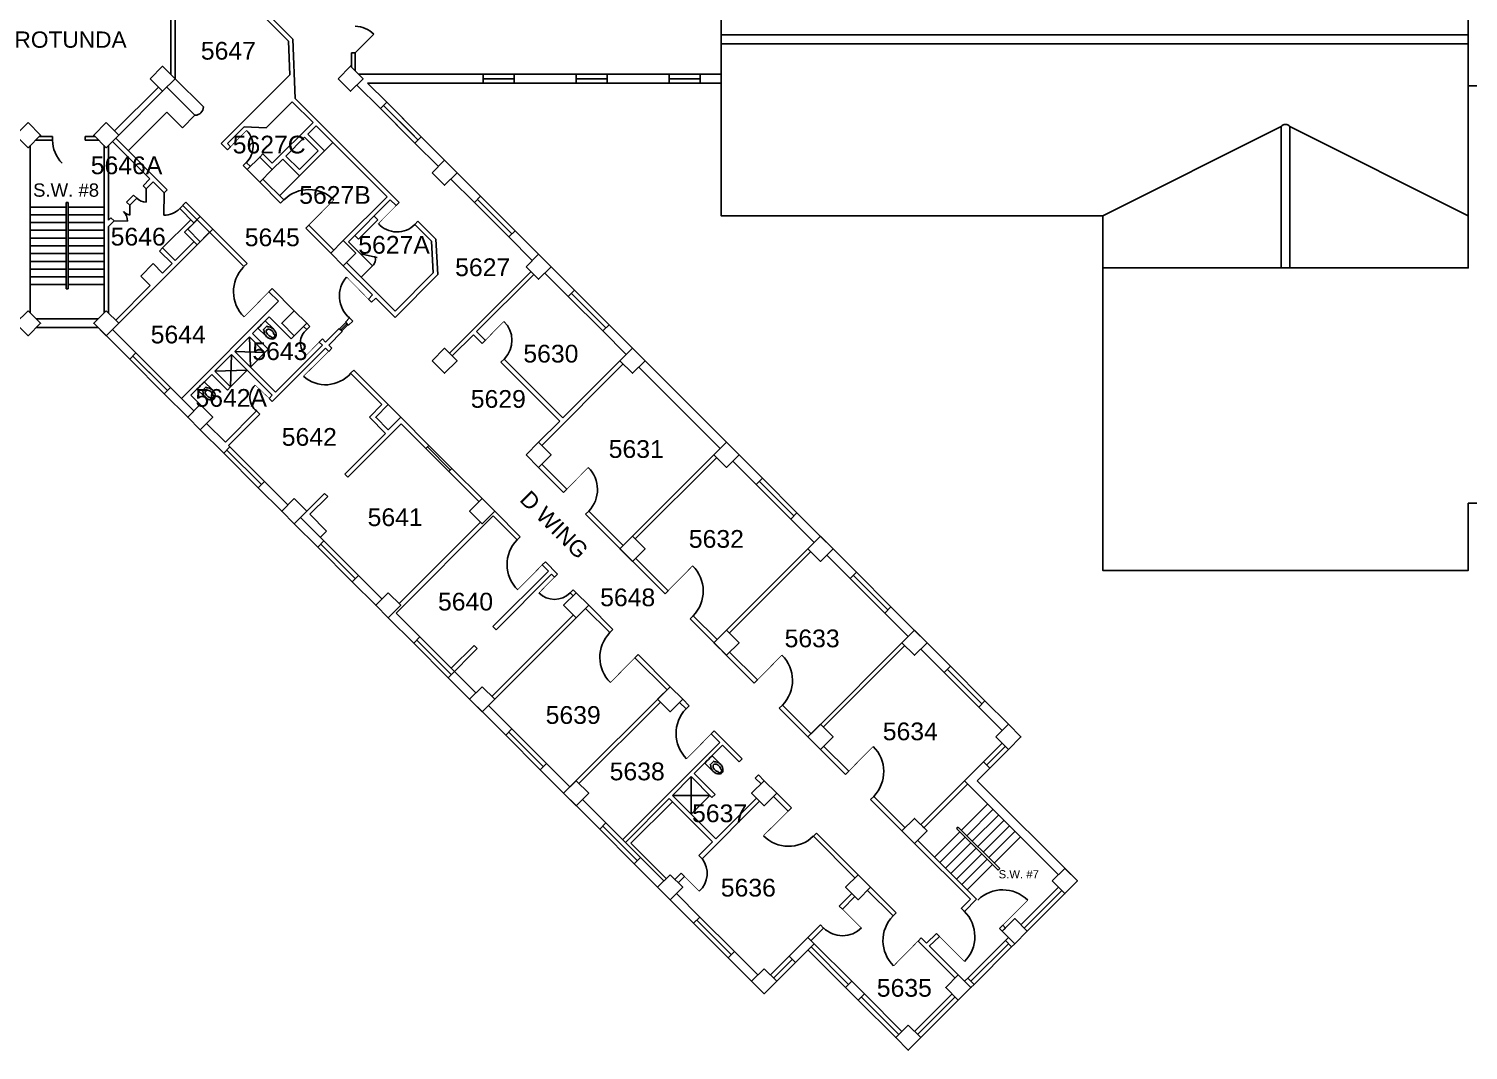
# Model space of a CAD drawing. Header units: inches. Extents: x -3174 to 3292, y 161 to 2924.
# Drawn here: x -1919 to 30, y 188 to 1571 of the extents above; entities that cross this region are included whole.
import ezdxf
from ezdxf.enums import TextEntityAlignment as Align

# ---------------------------------------------------------------- set-up
doc = ezdxf.new("R2010")
doc.units = ezdxf.units.IN
doc.header["$LTSCALE"] = 96
doc.header["$MEASUREMENT"] = 0
doc.layers.get('0').update_dxf_attribs({"linetype": 'CONTINUOUS'})
for name, color, linetype in [('A-ANNO-ROOM', 4, 'CONTINUOUS'), ('A-ANNO-TEXT', 4, 'CONTINUOUS'), ('A-COLS', 5, 'CONTINUOUS'), ('A-DOOR', 2, 'CONTINUOUS'), ('A-FLOR-CASE', 3, 'CONTINUOUS'), ('A-FLOR-PFIX', 2, 'CONTINUOUS'), ('A-FLOR-STRS', 2, 'CONTINUOUS'), ('A-GLAZ', 2, 'CONTINUOUS'), ('A-GLAZ-SILL', 1, 'CONTINUOUS'), ('A-ROOF-LEVL-FINE', 1, 'CONTINUOUS'), ('A-ROOF-LEVL-THICK', 5, 'CONTINUOUS'), ('A-WALL-FULL', 6, 'CONTINUOUS')]:
    doc.layers.add(name, color=color, linetype=linetype)
doc.styles.add('ARIAL', font='arial.ttf')

# ---------------------------------------------------------------- blocks, each defined once
blk = doc.blocks.new('DOOR-E')
at = {"const_width": 0.001}
blk.add_lwpolyline([(1, 0), (0.293, 0.707)], dxfattribs=at)
blk.add_arc((1, 0), 1, 135, 180)
blk = doc.blocks.new('P2477016')
for p, q in [((-3.603083, -23.831759), (-3.603083, -23.831759)), ((-2.504894, -21.068753), (-2.504894, -21.068753))]:
    blk.add_line(p, q)
for points in [[(-6.93083, -16.399601, -0.022673), (-7, -14.875), (-7, 0), (-3.020761, 0), (0, 0), (3.020761, 0), (7, 0), (7, -14.875)], [(-6.937926, -16.211212, -0.074934), (-6.387938, -12.562014, -0.085426), (-4.920528, -9.670474, -0.066386), (-3.550098, -8.264603), (-3.550098, -6.711212), (3.449902, -6.711212), (3.449902, -8.264603, -0.066386), (4.820333, -9.670474, -0.085426), (6.287743, -12.562014, -0.111314), (6.709134, -17.991061)], [(3.991504, -23.722377, -0.562484), (3.158962, -23.529526), (2.424162, -21.300368, -0.238976), (2.492058, -20.853364, 0.08035), (3.421006, -18.976205, 0.074934), (3.837731, -16.211212, 0.074934), (3.421006, -13.446218, 0.085426), (2.414145, -11.462194, 0.066386), (1.597345, -10.624271, 0.330534), (-1.69754, -10.624271, 0.066386), (-2.51434, -11.462194, 0.085426), (-3.521201, -13.446218, 0.074934), (-3.937926, -16.211212, 0.074934), (-3.521201, -18.976205, 0.08035), (-2.592253, -20.853364, -0.238976), (-2.524357, -21.300368), (-3.250575, -23.503493, -0.549653), (-4.069149, -23.710095)], [(0, -25.75, 0.143932), (2.498761, -25.015482, 0.107177), (4.949747, -22.564786, 0.077997), (6.431696, -19.212481, 0.065232), (7, -14.875)], [(-4.023967, -23.748064, 0.06085), (-2.498761, -25.015482, 0.143932), (0, -25.75)], [(-2.976493, -22.67201, 0.063273), (-1.687041, -23.754089, 0.143932), (0, -24.25)], [(0, -24.25, 0.143932), (1.687041, -23.754089, 0.059203), (2.902316, -22.750942)]]:
    blk.add_lwpolyline(points, format="xyb")
for centre, radius, start, end in [((5.443363, -16.211212), 12.38129, 180, 197.141641), ((2.746106, -17.043143), 9.558648, 197.141641, 216.672481), ((1.035634, -18.316811), 7.426057, 216.672481, 226.574161)]:
    blk.add_arc(centre, radius, start, end)

msp = doc.modelspace()

# ---------------------------------------------------------------- linework, layer by layer
at = {"layer": 'A-COLS'}
for points in [[(-1754.7, 1503.1), (-1737.7, 1486.1), (-1720.7, 1503.1), (-1737.7, 1520.1)], [(-1500.2, 1503.2), (-1483.3, 1486.3), (-1466.3, 1503.2), (-1483.3, 1520.2)], [(-1920, 1443.7), (-1903, 1426.7), (-1920, 1409.8), (-1937, 1426.7)], [(-1814.1, 1443.7), (-1797.1, 1426.7), (-1814.1, 1409.8), (-1831, 1426.7)], [(-1623.1, 1380.1), (-1606.2, 1363.1), (-1589.2, 1380.1), (-1606.2, 1397)], [(-1372.8, 1375.8), (-1355.9, 1358.9), (-1338.9, 1375.8), (-1355.9, 1392.8)], [(-1691, 1312.2), (-1674.1, 1295.2), (-1691, 1278.2), (-1708, 1295.2)], [(-1686.8, 1316.4), (-1669.8, 1299.5), (-1686.8, 1282.5), (-1703.8, 1299.5)], [(-1510, 1266.9), (-1493, 1250), (-1476.1, 1266.9), (-1493, 1283.9)], [(-1245.5, 1248.5), (-1228.6, 1231.6), (-1211.6, 1248.5), (-1228.6, 1265.5)], [(-1920, 1189.1), (-1903, 1172.2), (-1920, 1155.2), (-1937, 1172.2)], [(-1920, 1189.1), (-1903, 1172.2), (-1920, 1155.2), (-1937, 1172.2)], [(-1814.1, 1189.1), (-1797.1, 1172.2), (-1814.1, 1155.2), (-1831, 1172.2)], [(-1814.1, 1189.1), (-1797.1, 1172.2), (-1814.1, 1155.2), (-1831, 1172.2)], [(-1559.5, 1189.1), (-1542.5, 1172.2), (-1559.5, 1155.2), (-1576.5, 1172.2)], [(-1372.8, 1121.3), (-1355.9, 1104.3), (-1338.9, 1121.3), (-1355.9, 1138.2)], [(-1118.3, 1121.3), (-1101.3, 1104.3), (-1084.3, 1121.3), (-1101.3, 1138.2)], [(-1686.8, 1061.9), (-1669.8, 1044.9), (-1686.8, 1027.9), (-1703.8, 1044.9)], [(-1432.2, 1061.9), (-1415.3, 1044.9), (-1432.2, 1027.9), (-1449.2, 1044.9)], [(-1245.5, 994), (-1228.6, 977), (-1211.6, 994), (-1228.6, 1011)], [(-991, 994), (-974, 977), (-957, 994), (-974, 1011)], [(-1559.5, 934.6), (-1542.5, 917.6), (-1559.5, 900.6), (-1576.5, 917.6)], [(-1304.9, 934.6), (-1288, 917.6), (-1304.9, 900.6), (-1321.9, 917.6)], [(-1118.3, 866.7), (-1101.3, 849.7), (-1084.3, 866.7), (-1101.3, 883.7)], [(-863.7, 866.7), (-846.7, 849.7), (-829.8, 866.7), (-846.7, 883.7)], [(-1432.2, 807.3), (-1415.3, 790.3), (-1432.2, 773.4), (-1449.2, 790.3)], [(-1177.7, 807.3), (-1160.7, 790.3), (-1177.7, 773.4), (-1194.6, 790.3)], [(-991, 739.4), (-974, 722.5), (-957, 739.4), (-974, 756.4)], [(-736.4, 739.4), (-719.5, 722.5), (-702.5, 739.4), (-719.5, 756.4)], [(-1304.9, 680), (-1288, 663.1), (-1304.9, 646.1), (-1321.9, 663.1)], [(-1050.4, 680), (-1033.4, 663.1), (-1050.4, 646.1), (-1067.4, 663.1)], [(-863.7, 612.1), (-846.7, 595.2), (-829.8, 612.1), (-846.7, 629.1)], [(-609.1, 612.1), (-592.2, 595.2), (-575.2, 612.1), (-592.2, 629.1)], [(-1177.7, 552.8), (-1160.7, 535.8), (-1177.7, 518.8), (-1194.6, 535.8)], [(-923.1, 552.8), (-906.1, 535.8), (-923.1, 518.8), (-940.1, 535.8)], [(-736.4, 484.9), (-719.5, 467.9), (-702.5, 484.9), (-719.5, 501.8)], [(-532.8, 417), (-515.8, 400), (-498.8, 417), (-515.8, 434)], [(-1050.4, 425.5), (-1033.4, 408.5), (-1050.4, 391.5), (-1067.4, 408.5)], [(-795.8, 425.5), (-778.9, 408.5), (-795.8, 391.5), (-812.8, 408.5)], [(-600.7, 349.1), (-583.7, 332.1), (-566.7, 349.1), (-583.7, 366.1)], [(-923.1, 298.2), (-906.1, 281.2), (-923.1, 264.3), (-940.1, 281.2)], [(-660.1, 289.7), (-643.1, 272.7), (-660.1, 255.8), (-677, 272.7)], [(-727.9, 221.8), (-711, 204.9), (-727.9, 187.9), (-744.9, 204.9)]]:
    msp.add_lwpolyline(points, close=True, dxfattribs=at)
at = {"layer": 'A-DOOR'}
for p, q in [((-1451.6, 1563.5), (-1477, 1538.1)), ((-1760.1, 1354), (-1759.9, 1336)), ((-1735.8, 1348.5), (-1736.1, 1318.5)), ((-1782.3, 1331.8), (-1782.2, 1318.5)), ((-1803.5, 1310.6), (-1785.5, 1310.4)), ((-1469.7, 1266.2), (-1447.3, 1261))]:
    msp.add_line(p, q, dxfattribs=at)
for points, const_width in [([(-1645.7, 1411.2), (-1624.1, 1433.1)], 1), ([(-1539.7, 1305.1), (-1505.8, 1339.1)], 1), ([(-1421.6, 1331.3), (-1445.4, 1307.1)], 0.75), ([(-1459.1, 1204.7), (-1488.5, 1234.7)], 0.75), ([(-1593.7, 1214.8), (-1627.4, 1180.6)], 1), ([(-1300.7, 1149), (-1275.5, 1174.7)], 1), ([(-1512.8, 1134), (-1547, 1100.3)], 1), ([(-1525, 1147.3), (-1543.5, 1128.5)], 0.75), ([(-1593.4, 1070.4), (-1612.5, 1088.5)], 0.75), ([(-1190.8, 946.9), (-1161.4, 976.8)], 0.875), ([(-1223.2, 845.4), (-1256.9, 811.2)], 1), ([(-1053.6, 809.5), (-1019.9, 843.7)], 1), ([(-1206.6, 828.8), (-1228.1, 806.9)], 1), ([(-932.7, 688.6), (-899, 722.8)], 1), ([(-1097.6, 719.8), (-1131.3, 685.6)], 1), ([(-994.4, 616.6), (-1028.1, 582.4)], 1), ([(-809.1, 565), (-775.4, 599.2)], 1), ([(-889.9, 512), (-924, 478.4)], 1), ([(-1031.1, 423.2), (-1011, 403.1)], 1), ([(-600, 357), (-566.1, 390.9)], 1), ([(-817, 378.8), (-791.4, 353.5)], 1), ([(-714.1, 336.2), (-747.7, 302)], 1), ([(-685.7, 341.8), (-651.7, 307.9)], 1)]:
    msp.add_lwpolyline(points, dxfattribs=dict(at, const_width=const_width))
for centre, radius, start, end in [((-1477, 1538.1), 36, 45, 90), ((-1645.8, 1411.6), 30.6, 314.4913, 44.6564), ((-1539.7, 1305.1), 48, 45, 134.5677), ((-1760.1, 1354), 18, 225, 270.4344), ((-1735.8, 1348.5), 30, 269.5656, 315), ((-1803.5, 1310.6), 18, 359.5656, 45), ((-1778.1, 1336), 18, 225, 256.6964), ((-1420.2, 1329.3), 33.6, 221.3531, 315.6717), ((-1593.7, 1214.8), 48, 135.8666, 225.4344), ((-1459.8, 1258), 10.3, 308.36, 28.0623), ((-1459.3, 1208.9), 39, 138.6312, 229.5608), ((-1300.7, 1149), 36, 315.8666, 45.4344), ((-1527.9, 1145.7), 23.2, 129.1509, 227.7142), ((-1517, 1133.7), 44.9, 228.034, 319.1024), ((-1596.3, 1071.8), 23.2, 134.12, 232.6832), ((-1190.8, 946.9), 42, 315.8666, 45.4344), ((-1223.2, 845.4), 48, 135.8666, 225.4344), ((-1053.6, 809.5), 48, 315.8666, 45.4344), ((-1207.1, 828.3), 30, 225.4344, 315), ((-1097.6, 719.8), 48, 135.8666, 225.4344), ((-932.7, 688.6), 48, 315.8666, 45.4344), ((-994.4, 616.6), 48, 135.8666, 225.4344), ((-809.1, 565), 48, 315.8666, 45.4344), ((-889.9, 512), 48, 224.5656, 314.1334), ((-1032.6, 427.3), 32.4, 311.7474, 38.0577), ((-600, 357), 48, 45, 134.5677), ((-685.7, 341.8), 48, 315, 45.4323), ((-817, 378.8), 36, 225, 315.4344), ((-714.1, 336.2), 48, 135.8666, 225.4344)]:
    msp.add_arc(centre, radius, start, end, dxfattribs=at)
at = {"layer": 'A-FLOR-CASE'}
for p, q in [((-1720.7, 1503.1), (-1682.5, 1464.9)), ((-1802.7, 1432.4), (-1743.3, 1491.8)), ((-1797.1, 1426.7), (-1737.7, 1486.1)), ((-1732, 1491.8), (-1693.9, 1453.6)), ((-1784.4, 1405.5), (-1732, 1457.8)), ((-1732, 1457.8), (-1710.8, 1436.6)), ((-1710.8, 1436.6), (-1693.9, 1453.6)), ((-1737.7, 1274), (-1699.5, 1312.2))]:
    msp.add_line(p, q, dxfattribs=at)
msp.add_arc((-1693.9, 1465), 11.4, 270.2543, 359.7457, dxfattribs=at)
at = {"layer": 'A-FLOR-PFIX'}
for p, q in [((-1620.3, 1153.8), (-1618.9, 1112.8)), ((-1640.1, 1134), (-1599.1, 1132.6)), ((-1618.9, 1112.8), (-1599.1, 1132.6)), ((-1644.4, 1129.8), (-1645.8, 1085.9)), ((-1667, 1107.1), (-1623.1, 1108.5)), ((-1645.8, 1085.9), (-1623.1, 1108.5)), ((-1021.9, 558.3), (-1021.9, 507.3)), ((-1047.4, 532.8), (-996.5, 532.8)), ((-1021.9, 507.3), (-996.5, 532.8))]:
    msp.add_line(p, q, dxfattribs=at)
at = {"layer": 'A-FLOR-STRS'}
for p, q in [((-1868.5, 1329.4), (-1917, 1329.4)), ((-1868.5, 1329.4), (-1917, 1329.4)), ((-1868.5, 1335.5), (-1868.5, 1218.5)), ((-1868.5, 1335.5), (-1865.5, 1335.5)), ((-1868.5, 1335.5), (-1868.5, 1218.5)), ((-1868.5, 1335.5), (-1865.5, 1335.5)), ((-1865.5, 1335.5), (-1865.5, 1218.5)), ((-1865.5, 1335.5), (-1865.5, 1218.5)), ((-1865.5, 1329.4), (-1817.1, 1329.4)), ((-1868.5, 1318.9), (-1917, 1318.9)), ((-1868.5, 1318.9), (-1917, 1318.9)), ((-1868.5, 1308.4), (-1917, 1308.4)), ((-1868.5, 1308.4), (-1917, 1308.4)), ((-1865.5, 1318.9), (-1817.1, 1318.9)), ((-1865.5, 1308.4), (-1817.1, 1308.4)), ((-1868.5, 1297.9), (-1917, 1297.9)), ((-1868.5, 1297.9), (-1917, 1297.9)), ((-1868.5, 1287.4), (-1917, 1287.4)), ((-1868.5, 1287.4), (-1917, 1287.4)), ((-1865.5, 1297.9), (-1817.1, 1297.9)), ((-1865.5, 1287.4), (-1817.1, 1287.4)), ((-1868.5, 1276.9), (-1917, 1276.9)), ((-1868.5, 1276.9), (-1917, 1276.9)), ((-1865.5, 1276.9), (-1817.1, 1276.9)), ((-1865.5, 1276.9), (-1817.1, 1276.9)), ((-1868.5, 1266.4), (-1917, 1266.4)), ((-1868.5, 1266.4), (-1917, 1266.4)), ((-1868.5, 1255.9), (-1917, 1255.9)), ((-1868.5, 1255.9), (-1917, 1255.9)), ((-1865.5, 1266.4), (-1817.1, 1266.4)), ((-1865.5, 1266.4), (-1817.1, 1266.4)), ((-1865.5, 1255.9), (-1817.1, 1255.9)), ((-1865.5, 1255.9), (-1817.1, 1255.9)), ((-1868.5, 1245.4), (-1917, 1245.4)), ((-1868.5, 1245.4), (-1917, 1245.4)), ((-1868.5, 1234.9), (-1917, 1234.9)), ((-1868.5, 1234.9), (-1917, 1234.9)), ((-1865.5, 1245.4), (-1817.1, 1245.4)), ((-1865.5, 1245.4), (-1817.1, 1245.4)), ((-1865.5, 1234.9), (-1817.1, 1234.9)), ((-1865.5, 1234.9), (-1817.1, 1234.9)), ((-1868.5, 1224.4), (-1917, 1224.4)), ((-1868.5, 1224.4), (-1917, 1224.4)), ((-1865.5, 1218.5), (-1868.5, 1218.5)), ((-1865.5, 1218.5), (-1868.5, 1218.5)), ((-1865.5, 1224.4), (-1817.1, 1224.4)), ((-1865.5, 1224.4), (-1817.1, 1224.4)), ((-656, 485.7), (-620.3, 521.5)), ((-648.6, 478.3), (-612.9, 514)), ((-662.4, 487.9), (-660.3, 490)), ((-662.4, 487.9), (-606.2, 431.6)), ((-660.3, 490), (-604, 433.8)), ((-641.2, 470.9), (-605.4, 506.6)), ((-633.7, 463.5), (-598, 499.2)), ((-626.3, 456), (-590.6, 491.8)), ((-658.1, 483.6), (-692.4, 449.3)), ((-650.7, 476.2), (-685, 441.9)), ((-643.3, 468.8), (-677.6, 434.5)), ((-618.9, 448.6), (-583.2, 484.3)), ((-611.5, 441.2), (-575.7, 476.9)), ((-635.9, 461.3), (-670.1, 427.1)), ((-628.4, 453.9), (-662.7, 419.6)), ((-621, 446.5), (-655.3, 412.2)), ((-613.6, 439.1), (-647.9, 404.8)), ((-606.2, 431.6), (-604, 433.8))]:
    msp.add_line(p, q, dxfattribs=at)
at = {"layer": 'A-GLAZ'}
for p, q in [((-1303.8, 1503.1), (-1261.8, 1503.1)), ((-1177.8, 1503.1), (-1135.8, 1503.1)), ((-1051.8, 1503.1), (-1009.8, 1503.1)), ((-1438.6, 1467), (-1391.9, 1420.4)), ((-1438.6, 1467), (-1396.7, 1425.2)), ((-1311.3, 1339.8), (-1264.6, 1293.1)), ((-1184, 1212.5), (-1137.4, 1165.8)), ((-1496.6, 1163), (-1488.1, 1171.5)), ((-1778, 1127.6), (-1731.3, 1081)), ((-1778, 1127.6), (-1736.1, 1085.8)), ((-1650.7, 1000.4), (-1604, 953.7)), ((-1379.2, 1004.6), (-1348.1, 973.5)), ((-929.5, 957.9), (-882.8, 911.3)), ((-1523.4, 873.1), (-1476.8, 826.4)), ((-802.2, 830.6), (-755.5, 784)), ((-1393.5, 743.1), (-1346.8, 696.5)), ((-674.9, 703.4), (-628.2, 656.7)), ((-1268.9, 618.5), (-1222.2, 571.8)), ((-621.9, 574), (-596.4, 599.4)), ((-1141.6, 491.2), (-1094.9, 444.6)), ((-520.1, 404.3), (-571, 353.3)), ((-1014.3, 364), (-967.7, 317.3)), ((-592.2, 332.1), (-643.1, 281.2)), ((-859.5, 327.9), (-808.6, 277)), ((-910.4, 285.5), (-884.9, 310.9)), ((-791.6, 260), (-740.7, 209.1)), ((-715.2, 209.1), (-664.3, 260))]:
    msp.add_line(p, q, dxfattribs=at)
at = {"layer": 'A-GLAZ-SILL'}
for p, q in [((-1303.8, 1509.1), (-1261.8, 1509.1)), ((-1177.8, 1509.1), (-1135.8, 1509.1)), ((-1051.8, 1509.1), (-1009.8, 1509.1)), ((-1303.8, 1497.1), (-1261.8, 1497.1)), ((-1177.8, 1497.1), (-1135.8, 1497.1)), ((-1051.8, 1497.1), (-1009.8, 1497.1)), ((-1442.8, 1462.8), (-1396.2, 1416.1)), ((-1442.8, 1462.8), (-1401, 1420.9)), ((-1434.3, 1471.3), (-1387.7, 1424.6)), ((-1434.3, 1471.3), (-1392.5, 1429.4)), ((-1315.5, 1335.5), (-1268.9, 1288.9)), ((-1307.1, 1344), (-1260.4, 1297.3)), ((-1179.8, 1216.7), (-1133.1, 1170.1)), ((-1188.3, 1208.2), (-1141.6, 1161.6)), ((-1498, 1164.4), (-1489.5, 1172.9)), ((-1495.2, 1161.6), (-1486.7, 1170.1)), ((-1773.8, 1131.9), (-1727.1, 1085.2)), ((-1782.2, 1123.4), (-1735.6, 1076.7)), ((-1655, 996.1), (-1608.3, 949.4)), ((-1646.5, 1004.6), (-1599.8, 957.9)), ((-1381.3, 1002.5), (-1350.2, 971.4)), ((-1377.1, 1006.7), (-1346, 975.6)), ((-925.2, 962.2), (-878.6, 915.5)), ((-933.7, 953.7), (-887, 907)), ((-1519.2, 877.3), (-1472.5, 830.6)), ((-1527.7, 868.8), (-1481, 822.2)), ((-806.4, 826.4), (-759.8, 779.7)), ((-797.9, 834.9), (-751.3, 788.2)), ((-1389.3, 747.4), (-1342.6, 700.7)), ((-1397.7, 738.9), (-1351.1, 692.2)), ((-670.7, 707.6), (-624, 660.9)), ((-679.2, 699.1), (-632.5, 652.5)), ((-1273.1, 614.3), (-1226.5, 567.6)), ((-1264.6, 622.8), (-1218, 576.1)), ((-626.1, 578.2), (-600.7, 603.7)), ((-617.6, 569.7), (-592.2, 595.2)), ((-1137.4, 495.5), (-1090.7, 448.8)), ((-1145.8, 487), (-1099.2, 440.3)), ((-524.3, 408.5), (-575.2, 357.6)), ((-515.8, 400), (-566.7, 349.1)), ((-1018.6, 359.7), (-971.9, 313)), ((-1010.1, 368.2), (-963.4, 321.5)), ((-855.2, 332.1), (-804.3, 281.2)), ((-596.4, 336.4), (-647.3, 285.5)), ((-914.6, 289.7), (-889.2, 315.2)), ((-863.7, 323.6), (-812.8, 272.7)), ((-587.9, 327.9), (-638.8, 277)), ((-906.1, 281.2), (-880.7, 306.7)), ((-795.8, 255.8), (-744.9, 204.9)), ((-787.3, 264.3), (-736.4, 213.3)), ((-719.5, 213.3), (-668.5, 264.3)), ((-711, 204.9), (-660.1, 255.8))]:
    msp.add_line(p, q, dxfattribs=at)
at = {"layer": 'A-ROOF-LEVL-FINE'}
msp.add_line((268.5, 1493.5), (30.5, 1493.5), dxfattribs=at)
msp.add_lwpolyline([(268.5, 928.5), (30.5, 928.5), (30.5, 837.5), (-464.5, 837.5), (-464.5, 1247)], dxfattribs=at)
at = {"layer": 'A-ROOF-LEVL-THICK'}
for p, q in [((-981.1, 1562.5), (30.5, 1562.5)), ((-981.1, 1550.5), (30.5, 1550.5)), ((-223, 1438.3), (-464.5, 1317.5)), ((-223, 1247), (-223, 1438.3)), ((-211, 1247), (-211, 1438.3)), ((-211, 1438.3), (30.5, 1317.5))]:
    msp.add_line(p, q, dxfattribs=at)
for points in [[(-464.5, 1795.5), (-464.5, 1795.5), (-981.1, 1795.5), (-981.1, 1317.5), (-464.5, 1317.5)], [(30.5, 1317.5), (30.5, 1795.5)], [(-464.5, 1317.5), (-464.5, 1247), (30.5, 1247), (30.5, 1317.5)]]:
    msp.add_lwpolyline(points, dxfattribs=at)
msp.add_arc((-217, 1433.8), 7.5, 36.8699, 143.1301, dxfattribs=at)
at = {"layer": 'A-WALL-FULL'}
for p, q in [((-1726.7, 1509.1), (-1726.7, 1603)), ((-1720.7, 1503.1), (-1720.7, 1604.1)), ((-1617.5, 1604.1), (-1567.3, 1554)), ((-1609, 1604.1), (-1561.4, 1556.6)), ((-1565.4, 1508.2), (-1567.3, 1554)), ((-1558.1, 1476.2), (-1561.4, 1556.6)), ((-1482, 1519), (-1482, 1538.1)), ((-1482, 1538.1), (-1477, 1538.1)), ((-1477, 1514), (-1477, 1538.1)), ((-1658.4, 1415.3), (-1565.4, 1508.2)), ((-1472.2, 1509.1), (-1303.8, 1509.1)), ((-1303.8, 1497.1), (-1303.8, 1509.1)), ((-1261.8, 1497.1), (-1261.8, 1509.1)), ((-1261.8, 1509.1), (-1177.8, 1509.1)), ((-1177.8, 1497.1), (-1177.8, 1509.1)), ((-1135.8, 1497.1), (-1135.8, 1509.1)), ((-1135.8, 1509.1), (-1051.8, 1509.1)), ((-1051.8, 1497.1), (-1051.8, 1509.1)), ((-1009.8, 1497.1), (-1009.8, 1509.1)), ((-1009.8, 1509.1), (-981.1, 1509.1)), ((-1474.6, 1494.6), (-1442.8, 1462.8)), ((-1460.2, 1497.1), (-1434.3, 1471.3)), ((-1460.2, 1497.1), (-1303.8, 1497.1)), ((-1261.8, 1497.1), (-1177.8, 1497.1)), ((-1135.8, 1497.1), (-1051.8, 1497.1)), ((-1009.8, 1497.1), (-981.1, 1497.1)), ((-1562.3, 1472), (-1597.7, 1436.6)), ((-1534, 1443.7), (-1562.3, 1472)), ((-1417.4, 1335.5), (-1558.1, 1476.2)), ((-1442.8, 1462.8), (-1434.3, 1471.3)), ((-1589.2, 1388.6), (-1534, 1443.7)), ((-1904.6, 1425.1), (-1886.8, 1425.1)), ((-1886.8, 1419.9), (-1886.8, 1425.1)), ((-1842.8, 1425.1), (-1829.4, 1425.1)), ((-1842.8, 1419.9), (-1842.8, 1425.1)), ((-1649.9, 1415.3), (-1627.3, 1437.9)), ((-1627.3, 1437.9), (-1597.7, 1436.6)), ((-1570.8, 1398.5), (-1545.4, 1423.9)), ((-1527, 1405.5), (-1545.4, 1423.9)), ((-1541.1, 1428.2), (-1529.8, 1439.5)), ((-1518.5, 1405.5), (-1541.1, 1428.2)), ((-1433.6, 1343.3), (-1529.8, 1439.5)), ((-1396.2, 1416.1), (-1387.7, 1424.6)), ((-1387.7, 1424.6), (-1307.1, 1344)), ((-1917, 1412.8), (-1917, 1186.1)), ((-1909.9, 1419.9), (-1886.8, 1419.9)), ((-1842.8, 1419.9), (-1824.2, 1419.9)), ((-1817.1, 1186.1), (-1817.1, 1412.8)), ((-1811.1, 1311.5), (-1811.1, 1412.8)), ((-1754.9, 1367.6), (-1805.6, 1418.3)), ((-1731.6, 1352.8), (-1801.3, 1422.5)), ((-1658.4, 1415.3), (-1649.9, 1406.8)), ((-1645.6, 1411.1), (-1649.9, 1415.3)), ((-1649.9, 1406.8), (-1645.6, 1411.1)), ((-1579.3, 1344.7), (-1507.2, 1416.8)), ((-1552.4, 1380.1), (-1527, 1405.5)), ((-1396.2, 1416.1), (-1364.3, 1384.3)), ((-1624.4, 1389.8), (-1628.7, 1385.6)), ((-1623.1, 1380.1), (-1628.7, 1385.6)), ((-1618.9, 1384.3), (-1624.4, 1389.8)), ((-1606.2, 1397), (-1601.9, 1401.3)), ((-1601.9, 1401.3), (-1589.2, 1388.6)), ((-1589.2, 1380.1), (-1575.1, 1394.2)), ((-1575.1, 1394.2), (-1552.4, 1371.6)), ((-1570.8, 1398.5), (-1552.4, 1380.1)), ((-1764.3, 1358.2), (-1754.9, 1367.6)), ((-1573.6, 1339.1), (-1601.9, 1367.3)), ((-1347.4, 1367.3), (-1315.5, 1335.5)), ((-1786.6, 1336), (-1777.1, 1345.5)), ((-1772.8, 1341.3), (-1777.1, 1345.5)), ((-1760.1, 1354), (-1764.3, 1358.2)), ((-1760.1, 1354), (-1750.7, 1363.4)), ((-1735.8, 1348.5), (-1750.7, 1363.4)), ((-1735.8, 1348.5), (-1731.6, 1352.8)), ((-1577.9, 1334.8), (-1606.2, 1363.1)), ((-1782.3, 1331.8), (-1786.6, 1336)), ((-1782.3, 1331.8), (-1772.8, 1341.3)), ((-1714.6, 1327.3), (-1706.1, 1335.8)), ((-1695.3, 1307.9), (-1714.6, 1327.3)), ((-1710.4, 1331.5), (-1691, 1312.2)), ((-1686.8, 1316.4), (-1706.1, 1335.8)), ((-1577.9, 1334.8), (-1573.6, 1339.1)), ((-1433.6, 1343.3), (-1493, 1283.9)), ((-1486, 1282.5), (-1429.4, 1339.1)), ((-1421.6, 1331.3), (-1429.4, 1339.1)), ((-1421.6, 1331.3), (-1417.4, 1335.5)), ((-1315.5, 1335.5), (-1307.1, 1344)), ((-1811.1, 1311.5), (-1807.8, 1314.8)), ((-1811.1, 1303), (-1803.5, 1310.6)), ((-1803.5, 1310.6), (-1807.8, 1314.8)), ((-1472.5, 1285.8), (-1446.2, 1312)), ((-1446.2, 1312), (-1451.3, 1317.1)), ((-1391.9, 1310.1), (-1396.2, 1305.8)), ((-1367.9, 1286), (-1391.9, 1310.1)), ((-1811.1, 1186.1), (-1811.1, 1303)), ((-1674.1, 1295.2), (-1627.6, 1248.8)), ((-1669.8, 1299.5), (-1623.4, 1253)), ((-1543.9, 1300.9), (-1539.7, 1305.1)), ((-1510, 1266.9), (-1543.9, 1300.9)), ((-1539.7, 1305.1), (-1505.8, 1271.2)), ((-1477.6, 1290.9), (-1472.5, 1285.8)), ((-1396.2, 1305.8), (-1373.7, 1283.4)), ((-1268.9, 1288.9), (-1260.4, 1297.3)), ((-1268.9, 1288.9), (-1237.1, 1257)), ((-1260.4, 1297.3), (-1179.8, 1216.7)), ((-1797.1, 1172.2), (-1686.8, 1282.5)), ((-1741.9, 1269.8), (-1737.7, 1274)), ((-1725, 1252.8), (-1741.9, 1269.8)), ((-1720.7, 1257), (-1737.7, 1274)), ((-1720.7, 1257), (-1695.3, 1282.5)), ((-1453.4, 1250), (-1486, 1282.5)), ((-1373.7, 1283.4), (-1371.2, 1240.3)), ((-1367.9, 1286), (-1365, 1237.9)), ((-1767.4, 1235.8), (-1750.4, 1252.8)), ((-1737.7, 1240.1), (-1750.4, 1252.8)), ((-1737.7, 1240.1), (-1725, 1252.8)), ((-1627.6, 1248.8), (-1623.4, 1253)), ((-1453.4, 1210.4), (-1493, 1250)), ((-1423, 1188.4), (-1488.8, 1254.2)), ((-1469, 1234.4), (-1453.4, 1250)), ((-1754.7, 1223.1), (-1767.4, 1235.8)), ((-1423, 1188.4), (-1371.2, 1240.3)), ((-1423, 1180), (-1365, 1237.9)), ((-1349.2, 1131.6), (-1238.9, 1241.9)), ((-1312.5, 1160.9), (-1235.2, 1238.2)), ((-1220.1, 1240.1), (-1188.3, 1208.2)), ((-1801.3, 1176.4), (-1754.7, 1223.1)), ((-1593.7, 1214.8), (-1589.4, 1219.1)), ((-1580.7, 1201.9), (-1593.7, 1214.8)), ((-1559.5, 1189.1), (-1589.4, 1219.1)), ((-1459.1, 1204.7), (-1453.4, 1210.4)), ((-1188.3, 1208.2), (-1179.8, 1216.7)), ((-1580.7, 1201.9), (-1712.2, 1070.4)), ((-1459.1, 1204.7), (-1454.8, 1200.5)), ((-1454.8, 1200.5), (-1449.2, 1206.1)), ((-1423, 1180), (-1449.2, 1206.1)), ((-1909, 1178.2), (-1825, 1178.2)), ((-1616.1, 1158), (-1593.4, 1180.7)), ((-1563.7, 1151), (-1593.4, 1180.7)), ((-1542.5, 1172.2), (-1538.3, 1167.9)), ((-1490.2, 1173.6), (-1484.5, 1179.2)), ((-1490.2, 1173.6), (-1489.5, 1172.9)), ((-1489.5, 1172.9), (-1486.7, 1170.1)), ((-1486, 1169.3), (-1486.7, 1170.1)), ((-1480.3, 1175), (-1486, 1169.3)), ((-1484.5, 1179.2), (-1480.3, 1175)), ((-1141.6, 1161.6), (-1133.1, 1170.1)), ((-1133.1, 1170.1), (-925.2, 962.2)), ((-1909, 1166.2), (-1825, 1166.2)), ((-1825, 1166.2), (-1782.2, 1123.4)), ((-1805.6, 1163.7), (-1773.8, 1131.9)), ((-1640.1, 1134), (-1620.3, 1153.8)), ((-1599.1, 1132.6), (-1620.3, 1153.8)), ((-1594.9, 1136.8), (-1616.1, 1158)), ((-1563.7, 1151), (-1559.5, 1155.2)), ((-1542.5, 1163.7), (-1546.8, 1167.9)), ((-1538.3, 1167.9), (-1542.5, 1163.7)), ((-1525.6, 1146.7), (-1521.3, 1151)), ((-1521.3, 1151), (-1517.1, 1146.7)), ((-1517.1, 1146.7), (-1498.7, 1165.1)), ((-1494.4, 1160.9), (-1512.8, 1142.5)), ((-1498.7, 1165.1), (-1498, 1164.4)), ((-1498, 1164.4), (-1495.2, 1161.6)), ((-1494.4, 1160.9), (-1495.2, 1161.6)), ((-1345.5, 1127.9), (-1316.8, 1156.6)), ((-1305, 1144.8), (-1316.8, 1156.6)), ((-1300.7, 1149), (-1312.5, 1160.9)), ((-1141.6, 1161.6), (-1109.8, 1129.8)), ((-1773.8, 1131.9), (-1782.2, 1123.4)), ((-1585, 1078.8), (-1640.1, 1134)), ((-1599.1, 1132.6), (-1594.9, 1136.8)), ((-1517.1, 1138.2), (-1589.2, 1066.1)), ((-1585, 1078.8), (-1521.3, 1142.5)), ((-1521.3, 1142.5), (-1525.6, 1146.7)), ((-1517.1, 1138.2), (-1512.8, 1134)), ((-1512.8, 1142.5), (-1508.6, 1138.2)), ((-1512.8, 1134), (-1508.6, 1138.2)), ((-1300.2, 1149.6), (-1305, 1144.8)), ((-1667, 1107.1), (-1644.4, 1129.8)), ((-1589.2, 1074.6), (-1644.4, 1129.8)), ((-1274.8, 1124.1), (-1279.5, 1119.3)), ((-1199.8, 1039.7), (-1279.5, 1119.3)), ((-1195.6, 1043.9), (-1275.3, 1123.6)), ((-1224.3, 1006.7), (-1114, 1117)), ((-1195.6, 1043.9), (-1118.3, 1121.3)), ((-1092.8, 1112.8), (-1067.4, 1087.3)), ((-1699.5, 1074.6), (-1671.2, 1102.9)), ((-1650, 1081.7), (-1671.2, 1102.9)), ((-1645.8, 1085.9), (-1667, 1107.1)), ((-1667, 1107.1), (-1645.8, 1085.9)), ((-1483.1, 1104.3), (-1478.9, 1108.5)), ((-1440.7, 1061.9), (-1483.1, 1104.3)), ((-1432.2, 1061.9), (-1478.9, 1108.5)), ((-1727.1, 1085.2), (-1735.6, 1076.7)), ((-1735.6, 1076.7), (-1703.8, 1044.9)), ((-1727.1, 1085.2), (-1695.3, 1053.4)), ((-1686.8, 1061.9), (-1699.5, 1074.6)), ((-1650, 1081.7), (-1645.8, 1085.9)), ((-1593.4, 1070.4), (-1589.2, 1074.6)), ((-1067.4, 1087.3), (-982.5, 1002.5)), ((-1652.8, 1011), (-1610.5, 1053.3)), ((-1606.2, 1049.1), (-1610.5, 1053.3)), ((-1589.2, 1066.1), (-1593.4, 1070.4)), ((-1440.7, 1061.9), (-1457.7, 1044.9)), ((-1678.3, 1036.4), (-1652.8, 1011)), ((-1648.6, 1006.7), (-1606.2, 1049.1)), ((-1414.5, 1035.7), (-1486.7, 963.6)), ((-1457.7, 1044.9), (-1435.8, 1023)), ((-1377.1, 1006.7), (-1415.3, 1044.9)), ((-1381.3, 1002.5), (-1414.5, 1035.7)), ((-1228.6, 1011), (-1199.8, 1039.7)), ((-1686.8, 1027.9), (-1655, 996.1)), ((-1490.9, 967.8), (-1435.8, 1023)), ((-1646.5, 1004.6), (-1655, 996.1)), ((-1648.6, 1006.7), (-1646.5, 1004.6)), ((-1381.3, 1002.5), (-1377.1, 1006.7)), ((-1028.2, 956.8), (-982.5, 1002.5)), ((-1350.2, 971.4), (-1346, 975.6)), ((-1304.9, 934.6), (-1346, 975.6)), ((-1194.6, 943.1), (-1228.6, 977)), ((-1190.4, 947.3), (-1224.3, 981.3)), ((-1097.6, 880), (-987.3, 990.3)), ((-965.5, 985.5), (-933.7, 953.7)), ((-1599.8, 957.9), (-1608.3, 949.4)), ((-1599.8, 957.9), (-1568, 926.1)), ((-1486.7, 963.6), (-1490.9, 967.8)), ((-1309.2, 930.3), (-1350.2, 971.4)), ((-1114, 871), (-1028.2, 956.8)), ((-933.7, 953.7), (-925.2, 962.2)), ((-1608.3, 949.4), (-1576.5, 917.6)), ((-1518.5, 941.7), (-1542.5, 917.6)), ((-1538.3, 913.4), (-1514.2, 937.4)), ((-1514.2, 937.4), (-1518.5, 941.7)), ((-1190.4, 947.3), (-1194.6, 943.1)), ((-1288, 917.6), (-1253.4, 883)), ((-1164.9, 913.4), (-1160.7, 917.6)), ((-1114, 871), (-1160.7, 917.6)), ((-1559.5, 900.6), (-1527.7, 868.8)), ((-1551, 909.1), (-1519.2, 877.3)), ((-1515.7, 890.7), (-1538.3, 913.4)), ((-1421.6, 779.8), (-1290.1, 911.3)), ((-1417.4, 792.5), (-1307.1, 902.8)), ((-1257.6, 878.8), (-1290.1, 911.3)), ((-1057.3, 805.7), (-1164.9, 913.4)), ((-887, 907), (-878.6, 915.5)), ((-887, 907), (-855.2, 875.2)), ((-878.6, 915.5), (-797.9, 834.9)), ((-1519.2, 877.3), (-1527.7, 868.8)), ((-1524.1, 882.3), (-1515.7, 890.7)), ((-1257.6, 878.8), (-1253.4, 883)), ((-986.7, 743.7), (-855.2, 875.2)), ((-970.3, 752.7), (-860, 863)), ((-838.3, 858.2), (-806.4, 826.4)), ((-1223.7, 844.8), (-1219.4, 849.1)), ((-1215.3, 836.5), (-1223.7, 844.8)), ((-1202.9, 832.5), (-1219.4, 849.1)), ((-1053.1, 810), (-1097.1, 854)), ((-1472.5, 830.6), (-1481, 822.2)), ((-1481, 822.2), (-1449.2, 790.3)), ((-1472.5, 830.6), (-1440.7, 798.8)), ((-1290.4, 761.4), (-1215.3, 836.5)), ((-1286.1, 757.2), (-1211.1, 832.2)), ((-1207.1, 828.3), (-1211.1, 832.2)), ((-1207.1, 828.3), (-1202.9, 832.5)), ((-806.4, 826.4), (-797.9, 834.9)), ((-1185.9, 807), (-1181.6, 811.3)), ((-1181.9, 803.1), (-1185.9, 807)), ((-1177.7, 807.3), (-1181.6, 811.3)), ((-1053.1, 810), (-1057.3, 805.7)), ((-1296.5, 654.6), (-1164.9, 786.1)), ((-1132.1, 753.2), (-1164.9, 786.1)), ((-1127.8, 757.5), (-1160.7, 790.3)), ((-759.8, 779.7), (-751.3, 788.2)), ((-751.3, 788.2), (-670.7, 707.6)), ((-1432.2, 773.4), (-1397.7, 738.9)), ((-1421.6, 779.8), (-1389.3, 747.4)), ((-1291.7, 666.8), (-1181.4, 777.1)), ((-1286.1, 757.2), (-1290.4, 761.4)), ((-1019.1, 776), (-1023.4, 771.8)), ((-936.4, 684.8), (-1023.4, 771.8)), ((-986.7, 743.7), (-1019.1, 776)), ((-759.8, 779.7), (-727.9, 747.9)), ((-1389.3, 747.4), (-1397.7, 738.9)), ((-1132.1, 753.2), (-1127.8, 757.5)), ((-859.5, 616.4), (-727.9, 747.9)), ((-1351.1, 692.2), (-1311.6, 731.7)), ((-1346.8, 705), (-1315.8, 735.9)), ((-1311.6, 731.7), (-1315.8, 735.9)), ((-1098.1, 719.3), (-1093.9, 723.5)), ((-1050.4, 680), (-1093.9, 723.5)), ((-932.2, 689.1), (-969.8, 726.7)), ((-843, 625.4), (-732.7, 735.7)), ((-711, 730.9), (-679.2, 699.1)), ((-1054.6, 675.8), (-1098.1, 719.3)), ((-679.2, 699.1), (-670.7, 707.6)), ((-1351.1, 692.2), (-1273.1, 614.3)), ((-1342.6, 700.7), (-1313.4, 671.5)), ((-932.2, 689.1), (-936.4, 684.8)), ((-1054.6, 675.8), (-1186.1, 544.3)), ((-1024.6, 654.2), (-1033.4, 663.1)), ((-1296.5, 654.6), (-1264.6, 622.8)), ((-1063.6, 659.3), (-1174, 549)), ((-1028.8, 650), (-1037.7, 658.8)), ((-1028.8, 650), (-1024.6, 654.2)), ((-898.2, 655.2), (-902.5, 650.9)), ((-812.8, 561.2), (-902.5, 650.9)), ((-859.5, 616.4), (-898.2, 655.2)), ((-632.5, 652.5), (-624, 660.9)), ((-632.5, 652.5), (-600.7, 620.6)), ((-624, 660.9), (-592.2, 629.1)), ((-1264.6, 622.8), (-1273.1, 614.3)), ((-983.2, 604.4), (-1114.8, 472.9)), ((-994.9, 616.1), (-990.7, 620.3)), ((-983.2, 604.4), (-994.9, 616.1)), ((-990.7, 620.3), (-952.7, 582.3)), ((-575.2, 612.1), (-592.2, 595.2)), ((-979.5, 600.7), (-1017.7, 562.5)), ((-956.9, 578.1), (-979.5, 600.7)), ((-808.5, 565.5), (-842.5, 599.4)), ((-600.7, 603.7), (-592.2, 595.2)), ((-1218, 576.1), (-1226.5, 567.6)), ((-1226.5, 567.6), (-1145.8, 487)), ((-1218, 576.1), (-1186.1, 544.3)), ((-952.7, 582.3), (-956.9, 578.1)), ((-808.5, 565.5), (-812.8, 561.2)), ((-711, 493.4), (-626.1, 578.2)), ((-617.6, 569.7), (-634.6, 552.8)), ((-626.1, 578.2), (-617.6, 569.7)), ((-1021.9, 558.3), (-1047.4, 532.8)), ((-993.7, 530), (-1021.9, 558.3)), ((-989.4, 534.2), (-1017.7, 562.5)), ((-930.9, 560.6), (-935.2, 556.3)), ((-935.2, 556.3), (-927.3, 548.5)), ((-923.1, 552.8), (-930.9, 560.6)), ((-647.3, 548.5), (-706.7, 489.1)), ((-651.6, 552.8), (-524.3, 425.5)), ((-634.6, 552.8), (-498.8, 417)), ((-1169.2, 527.3), (-1137.4, 495.5)), ((-1051.6, 528.6), (-1111, 469.2)), ((-993, 469.9), (-1051.6, 528.6)), ((-988.7, 474.1), (-1047.4, 532.8)), ((-993.7, 530), (-989.4, 534.2)), ((-933.6, 529.3), (-988.7, 474.1)), ((-890.4, 511.5), (-910.4, 531.5)), ((-886.1, 515.8), (-906.1, 535.8)), ((-774.6, 531.5), (-778.9, 527.3)), ((-736.4, 484.9), (-778.9, 527.3)), ((-732.2, 489.1), (-774.6, 531.5)), ((-1103.6, 468.1), (-1047.4, 524.3)), ((-929.3, 525), (-1007.1, 447.2)), ((-890.4, 511.5), (-886.1, 515.8)), ((-1137.4, 495.5), (-1145.8, 487)), ((-706.7, 489.1), (-711, 493.4)), ((-1103.6, 468.1), (-1055.7, 420.2)), ((-993, 469.9), (-1011.3, 451.5)), ((-856.4, 477.6), (-852.2, 481.8)), ((-800.1, 421.2), (-856.4, 477.6)), ((-795.8, 425.5), (-852.2, 481.8)), ((-643.8, 392.2), (-719.5, 467.9)), ((-635.3, 392.2), (-715.2, 472.1)), ((-1090.7, 448.8), (-1099.2, 440.3)), ((-1090.7, 448.8), (-1058.9, 417)), ((-1011.3, 451.5), (-1007.1, 447.2)), ((-1099.2, 440.3), (-1018.6, 359.7)), ((-1043.9, 419), (-1035.4, 427.4)), ((-1039.6, 414.7), (-1031.1, 423.2)), ((-1035.4, 427.4), (-1031.1, 423.2)), ((-1041.9, 400), (-1010.1, 368.2)), ((-821.3, 383), (-804.3, 400)), ((-817, 378.8), (-800.1, 395.8)), ((-748.5, 369.7), (-783.1, 404.3)), ((-744.3, 373.9), (-778.9, 408.5)), ((-643.8, 392.2), (-656.1, 379.9)), ((-635.3, 392.2), (-651.9, 375.7)), ((-817, 378.8), (-821.3, 383)), ((-748.5, 369.7), (-744.3, 373.9)), ((-656.2, 380), (-651.9, 375.7)), ((-1010.1, 368.2), (-1018.6, 359.7)), ((-889.2, 315.2), (-846.7, 357.6)), ((-859.5, 336.4), (-842.5, 353.3)), ((-842.5, 353.3), (-846.7, 357.6)), ((-604.3, 352.7), (-600, 357)), ((-600.7, 349.1), (-604.3, 352.7)), ((-600.7, 349.1), (-596.4, 353.3)), ((-596.4, 353.3), (-600, 357)), ((-880.7, 306.7), (-855.2, 332.1)), ((-863.7, 340.6), (-855.2, 332.1)), ((-714.6, 335.7), (-710.3, 340)), ((-664.3, 285.5), (-714.6, 335.7)), ((-703.3, 332.9), (-710.3, 340)), ((-689.8, 346), (-703.3, 332.9)), ((-699.4, 328.6), (-685.7, 341.8)), ((-689.8, 346), (-685.7, 341.8)), ((-592.2, 340.6), (-596.4, 336.4)), ((-596.4, 336.4), (-587.9, 327.9)), ((-592.2, 340.6), (-583.7, 332.1)), ((-583.7, 332.1), (-587.9, 327.9)), ((-963.4, 321.5), (-971.9, 313)), ((-971.9, 313), (-923.1, 264.3)), ((-963.4, 321.5), (-931.6, 289.7)), ((-889.2, 315.2), (-880.7, 306.7)), ((-660.1, 289.7), (-699.2, 328.8)), ((-923.1, 264.3), (-906.1, 281.2)), ((-914.6, 289.7), (-906.1, 281.2)), ((-812.8, 272.7), (-804.3, 281.2)), ((-804.3, 281.2), (-787.3, 264.3)), ((-651.6, 281.2), (-647.3, 285.5)), ((-651.6, 281.2), (-643.1, 272.7)), ((-647.3, 285.5), (-638.8, 277)), ((-643.1, 272.7), (-638.8, 277)), ((-812.8, 272.7), (-795.8, 255.8)), ((-795.8, 255.8), (-787.3, 264.3))]:
    msp.add_line(p, q, dxfattribs=at)

# ---------------------------------------------------------------- block references
at = {"layer": 'A-DOOR', "xscale": -44, "yscale": 44, "zscale": 44, "rotation": 180.0000000000032}
msp.add_blockref('DOOR-E', (-1886.8, 1419.9), dxfattribs=at)
at = {"layer": 'A-FLOR-PFIX', "xscale": -1, "rotation": 45}
for p in [(-1603.7, 1170.4), (-1686.3, 1087.8), (-998.6, 581.6)]:
    msp.add_blockref('P2477016', p, dxfattribs=at)

# ---------------------------------------------------------------- texts
at = {"layer": 'A-ANNO-ROOM', "style": 'ARIAL'}
for s, p in [('5647', (-1648.7, 1529)), ('5627C', (-1593.4, 1402)), ('5646A', (-1786.6, 1373.9)), ('5627B', (-1504.3, 1333.8)), ('5646', (-1770.8, 1277.3)), ('5645', (-1589.2, 1276.4)), ('5627A', (-1424.3, 1266.3)), ('5627', (-1304.3, 1235.9)), ('5644', (-1716.6, 1144.8)), ('5643', (-1578.9, 1122.3)), ('5630', (-1211.9, 1118.9)), ('5642A', (-1644.8, 1059)), ('5629', (-1283.1, 1057.6)), ('5642', (-1539.1, 1006.2)), ('5631', (-1096.3, 989.8)), ('5641', (-1422.8, 897.5)), ('5632', (-987.8, 868.1)), ('5640', (-1327.5, 783.2)), ('5648', (-1107.9, 789)), ('5633', (-858.1, 733.4)), ('5639', (-1181.7, 629.7)), ('5634', (-725.1, 607.5)), ('5638', (-1095, 553.3)), ('5637', (-983.4, 496.6)), ('5636', (-944.5, 395.9)), ('5635', (-733.2, 260.3))]:
    msp.add_text(s, height=24, dxfattribs=at).set_placement(p, align=Align.CENTER)
msp.add_text('S.W. #8', height=18, dxfattribs=at).set_placement((-1868.5, 1352.4), align=Align.MIDDLE)
at = {"layer": 'A-ANNO-TEXT', "style": 'ARIAL'}
for s, height, p in [('ROTUNDA', 22, (-1862.4, 1545.1)), ('S.W. #7', 11, (-578.2, 420.6))]:
    msp.add_text(s, height=height, dxfattribs=at).set_placement(p, align=Align.CENTER)
msp.add_text('D WING', height=22, rotation=315, dxfattribs=at).set_placement((-1215.1, 891.6), align=Align.CENTER)

doc.saveas('drawing.dxf')
